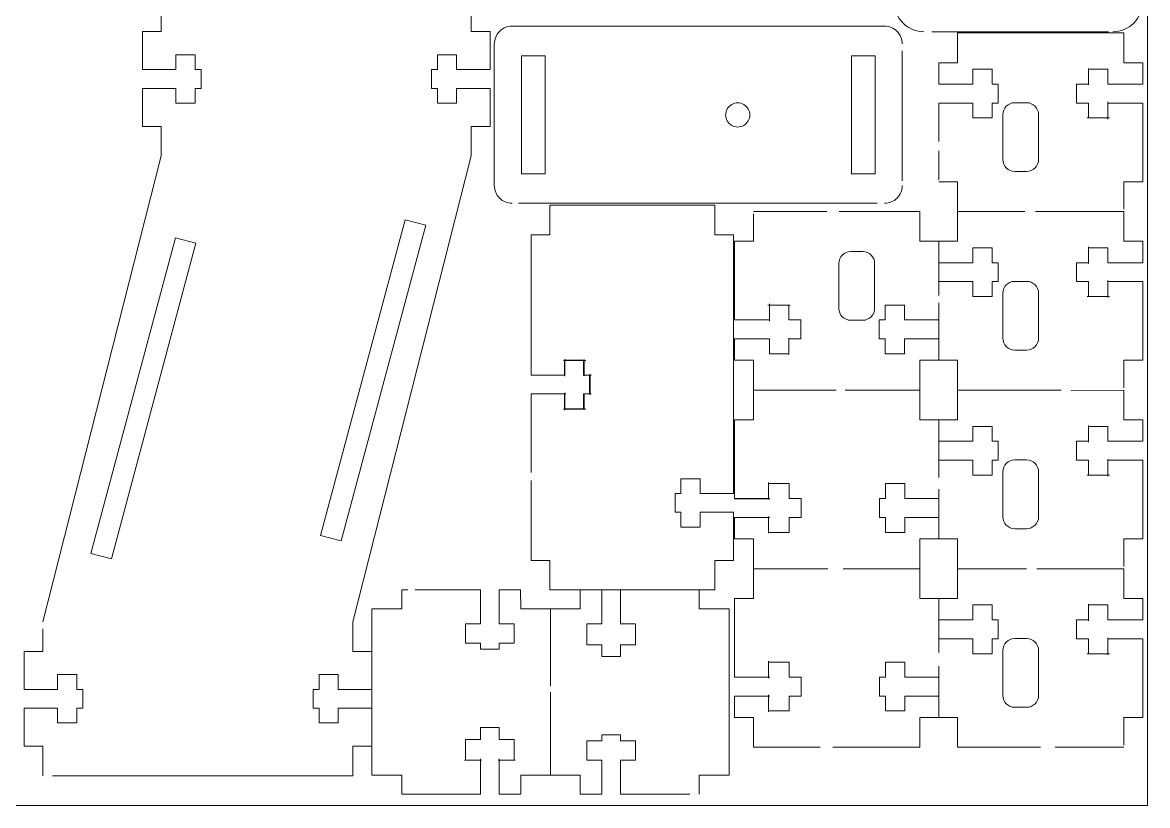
# Model space of a CAD drawing. Header units: centimetres. Extents: x -14.4 to 14.4, y -14.4 to 14.4.
# Drawn here: x -4.36 to 14.45, y -14.45 to -1.36 of the extents above; entities that cross this region are included whole.
import ezdxf

# ---------------------------------------------------------------- set-up
doc = ezdxf.new("R2010")
doc.units = ezdxf.units.CM
doc.header["$MEASUREMENT"] = 0
doc.layers.add('Ebene 1', color=7, linetype='Continuous')

msp = doc.modelspace()

# ---------------------------------------------------------------- linework, layer by layer
at = {"layer": 'Ebene 1', "lineweight": 9}
for points in [[(14.44708, -14.44997), (14.44708, -14.44997), (14.44708, 14.44997), (14.44708, 14.44997)], [(-2.04434, -1.017), (-2.04434, -1.017), (-2.04434, -1.51172), (-2.04434, -1.51172)], [(3.13884, -1.51172), (3.13884, -1.51172), (3.13884, -1.017), (3.13884, -1.017)], [(10.21413, -1.01921), (10.21413, -1.1504), (10.26626, -1.27624), (10.35896, -1.36903)], [(14.21758, -1.36903), (14.31039, -1.27624), (14.3625, -1.1504), (14.3625, -1.01921)], [(3.61194, -1.50664), (3.66763, -1.45093), (3.74312, -1.41966), (3.82174, -1.41966)], [(3.82174, -1.41966), (3.82174, -1.41966), (10.04979, -1.41966), (10.04979, -1.41966)], [(10.04979, -1.41966), (10.12855, -1.41966), (10.20403, -1.45093), (10.2597, -1.50664)], [(10.35896, -1.36903), (10.45172, -1.46184), (10.57756, -1.5139), (10.70873, -1.5139)], [(13.86782, -1.5139), (13.99907, -1.5139), (14.1248, -1.46184), (14.21758, -1.36903)], [(-2.04434, -1.51172), (-2.04434, -1.51172), (-2.3584, -1.51172), (-2.3584, -1.51172)], [(-2.3584, -1.51172), (-2.3584, -1.51172), (-2.3584, -2.14608), (-2.3584, -2.14608)], [(3.45291, -1.51172), (3.45291, -1.51172), (3.13884, -1.51172), (3.13884, -1.51172)], [(3.45291, -2.14608), (3.45291, -2.14608), (3.45291, -1.51172), (3.45291, -1.51172)], [(3.52498, -1.71648), (3.52498, -1.63772), (3.55624, -1.56224), (3.61194, -1.50664)], [(10.2597, -1.50664), (10.31531, -1.56224), (10.34655, -1.63772), (10.34655, -1.71648)], [(10.83951, -1.5139), (10.83951, -1.5139), (13.79747, -1.5139), (13.79747, -1.5139)], [(14.05407, -1.53254), (14.05407, -1.53254), (11.27229, -1.53254), (11.27229, -1.53254)], [(11.27229, -1.53254), (11.27229, -1.53254), (11.27229, -2.03119), (11.27229, -2.03119)], [(14.05407, -2.03119), (14.05407, -2.03119), (14.05407, -1.53254), (14.05407, -1.53254)], [(3.52498, -4.08519), (3.52498, -4.08519), (3.52498, -1.71648), (3.52498, -1.71648)], [(10.34655, -1.83295), (10.34655, -1.83295), (10.34655, -4.00519), (10.34655, -4.00519)], [(-1.7999, -2.14608), (-1.7999, -2.14608), (-1.7999, -1.89876), (-1.7999, -1.89876)], [(-1.7999, -1.89876), (-1.7999, -1.89876), (-1.47842, -1.89876), (-1.47842, -1.89876)], [(-1.47842, -1.89876), (-1.47842, -1.89876), (-1.47842, -2.14608), (-1.47842, -2.14608)], [(2.57293, -2.14608), (2.57293, -2.14608), (2.57293, -1.89876), (2.57293, -1.89876)], [(2.57293, -1.89876), (2.57293, -1.89876), (2.89441, -1.89876), (2.89441, -1.89876)], [(2.89441, -1.89876), (2.89441, -1.89876), (2.89441, -2.14608), (2.89441, -2.14608)], [(3.97914, -1.91436), (3.97914, -1.91436), (3.97914, -3.88729), (3.97914, -3.88729)], [(4.37432, -1.91436), (4.37432, -1.91436), (3.97914, -1.91436), (3.97914, -1.91436)], [(4.37432, -3.88729), (4.37432, -3.88729), (4.37432, -1.91436), (4.37432, -1.91436)], [(9.49735, -1.91436), (9.49735, -1.91436), (9.49735, -3.88729), (9.49735, -3.88729)], [(9.89251, -1.91436), (9.89251, -1.91436), (9.49735, -1.91436), (9.49735, -1.91436)], [(9.89251, -3.88729), (9.89251, -3.88729), (9.89251, -1.91436), (9.89251, -1.91436)], [(11.27229, -2.03119), (11.27229, -2.03119), (10.9557, -2.03119), (10.9557, -2.03119)], [(10.9557, -2.03119), (10.9557, -2.03119), (10.9557, -2.38854), (10.9557, -2.38854)], [(14.37064, -2.03119), (14.37064, -2.03119), (14.05407, -2.03119), (14.05407, -2.03119)], [(14.37064, -2.03119), (14.37064, -2.03119), (14.37064, -2.38854), (14.37064, -2.38854)], [(14.37064, -2.38854), (14.37064, -2.38854), (14.37064, -2.03119), (14.37064, -2.03119)], [(-2.3584, -2.14608), (-2.3584, -2.14608), (-1.7999, -2.14608), (-1.7999, -2.14608)], [(-1.47842, -2.14608), (-1.47842, -2.14608), (-1.37948, -2.14608), (-1.37948, -2.14608)], [(-1.37948, -2.14608), (-1.37948, -2.14608), (-1.37948, -2.46023), (-1.37948, -2.46023)], [(2.474, -2.46023), (2.474, -2.46023), (2.474, -2.14608), (2.474, -2.14608)], [(2.474, -2.14608), (2.474, -2.14608), (2.57293, -2.14608), (2.57293, -2.14608)], [(2.89441, -2.14608), (2.89441, -2.14608), (3.45291, -2.14608), (3.45291, -2.14608)], [(11.52803, -2.38854), (11.52803, -2.38854), (11.52803, -2.1392), (11.52803, -2.1392)], [(11.52803, -2.1392), (11.52803, -2.1392), (11.85208, -2.1392), (11.85208, -2.1392)], [(11.85208, -2.1392), (11.85208, -2.1392), (11.85208, -2.38854), (11.85208, -2.38854)], [(13.46087, -2.38854), (13.46087, -2.38854), (13.46087, -2.1392), (13.46087, -2.1392)], [(13.46087, -2.1392), (13.46087, -2.1392), (13.78492, -2.1392), (13.78492, -2.1392)], [(13.46289, -2.12503), (13.46289, -2.12503), (13.46187, -2.40311), (13.46187, -2.40311)], [(13.78492, -2.1392), (13.78492, -2.1392), (13.78492, -2.38854), (13.78492, -2.38854)], [(10.9557, -2.38854), (10.9557, -2.38854), (11.52803, -2.38854), (11.52803, -2.38854)], [(11.85208, -2.38854), (11.85208, -2.38854), (11.9518, -2.38854), (11.9518, -2.38854)], [(11.9518, -2.38854), (11.9518, -2.38854), (11.9518, -2.70517), (11.9518, -2.70517)], [(13.26144, -2.7052), (13.26144, -2.7052), (13.26144, -2.38854), (13.26144, -2.38854)], [(13.26144, -2.38854), (13.26144, -2.38854), (13.46087, -2.38854), (13.46087, -2.38854)], [(13.78492, -2.38854), (13.78492, -2.38854), (14.37064, -2.38854), (14.37064, -2.38854)], [(-1.7999, -2.46023), (-1.7999, -2.46023), (-2.3584, -2.46023), (-2.3584, -2.46023)], [(-2.3584, -2.46023), (-2.3584, -2.46023), (-2.3584, -3.09461), (-2.3584, -3.09461)], [(-1.7999, -2.70757), (-1.7999, -2.70757), (-1.7999, -2.46023), (-1.7999, -2.46023)], [(-1.37948, -2.46023), (-1.37948, -2.46023), (-1.47842, -2.46023), (-1.47842, -2.46023)], [(-1.47842, -2.46023), (-1.47842, -2.46023), (-1.47842, -2.70757), (-1.47842, -2.70757)], [(2.57293, -2.46023), (2.57293, -2.46023), (2.474, -2.46023), (2.474, -2.46023)], [(2.57293, -2.70757), (2.57293, -2.70757), (2.57293, -2.46023), (2.57293, -2.46023)], [(3.45291, -2.46023), (3.45291, -2.46023), (2.89441, -2.46023), (2.89441, -2.46023)], [(2.89441, -2.46023), (2.89441, -2.46023), (2.89441, -2.70757), (2.89441, -2.70757)], [(3.45291, -3.09461), (3.45291, -3.09461), (3.45291, -2.46023), (3.45291, -2.46023)], [(7.59462, -2.51313), (7.59462, -2.51313), (7.59462, -2.51313), (7.59462, -2.51313)], [(7.59462, -2.51313), (7.59462, -2.51313), (7.59462, -2.51313), (7.59462, -2.51313)], [(-1.47842, -2.70757), (-1.47842, -2.70757), (-1.7999, -2.70757), (-1.7999, -2.70757)], [(2.89441, -2.70757), (2.89441, -2.70757), (2.57293, -2.70757), (2.57293, -2.70757)], [(7.41993, -3.00516), (7.38382, -2.94273), (7.38382, -2.86586), (7.41993, -2.80332)], [(7.41993, -2.80332), (7.45595, -2.7409), (7.52261, -2.70241), (7.59462, -2.70241)], [(7.59462, -2.70241), (7.66675, -2.70241), (7.73341, -2.7409), (7.76941, -2.80332)], [(7.59462, -2.70241), (7.59462, -2.70241), (7.59462, -2.70241), (7.59462, -2.70241)], [(7.59462, -2.70241), (7.59462, -2.70241), (7.59462, -2.70241), (7.59462, -2.70241)], [(7.76941, -2.80332), (7.80543, -2.86586), (7.80543, -2.94273), (7.76941, -3.00516)], [(11.52803, -2.70517), (11.52803, -2.70517), (10.9557, -2.70517), (10.9557, -2.70517)], [(10.9557, -2.70517), (10.9557, -2.70517), (10.9557, -3.34586), (10.9557, -3.34586)], [(11.52803, -2.95451), (11.52803, -2.95451), (11.52803, -2.70517), (11.52803, -2.70517)], [(11.9518, -2.70517), (11.9518, -2.70517), (11.85208, -2.70517), (11.85208, -2.70517)], [(11.85208, -2.70517), (11.85208, -2.70517), (11.85208, -2.95451), (11.85208, -2.95451)], [(12.02747, -2.89967), (12.02747, -2.78951), (12.11674, -2.70021), (12.22688, -2.70021)], [(12.22688, -2.70021), (12.22688, -2.70021), (12.42631, -2.70021), (12.42631, -2.70021)], [(12.42631, -2.70021), (12.53644, -2.70021), (12.62572, -2.78951), (12.62572, -2.89967)], [(13.46087, -2.7052), (13.46087, -2.7052), (13.26144, -2.7052), (13.26144, -2.7052)], [(13.46087, -2.95453), (13.46087, -2.95453), (13.46087, -2.7052), (13.46087, -2.7052)], [(13.78442, -2.97246), (13.78442, -2.97246), (13.78491, -2.68759), (13.78491, -2.68759)], [(14.37064, -2.7052), (14.37064, -2.7052), (13.78492, -2.7052), (13.78492, -2.7052)], [(13.78492, -2.7052), (13.78492, -2.7052), (13.78492, -2.95453), (13.78492, -2.95453)], [(14.37064, -2.70517), (14.37064, -2.70517), (14.37064, -4.01997), (14.37064, -4.01997)], [(14.37064, -4.01997), (14.37064, -4.01997), (14.37064, -2.7052), (14.37064, -2.7052)], [(7.59462, -3.10607), (7.52261, -3.10607), (7.45595, -3.06769), (7.41993, -3.00516)], [(7.76941, -3.00516), (7.73341, -3.06769), (7.66675, -3.10607), (7.59462, -3.10607)], [(11.85208, -2.95451), (11.85208, -2.95451), (11.52803, -2.95451), (11.52803, -2.95451)], [(12.02747, -3.65018), (12.02747, -3.65018), (12.02747, -2.89967), (12.02747, -2.89967)], [(12.62572, -2.89967), (12.62572, -2.89967), (12.62572, -3.65018), (12.62572, -3.65018)], [(13.43774, -2.95527), (13.43774, -2.95527), (13.812, -2.95527), (13.812, -2.95527)], [(13.78492, -2.95453), (13.78492, -2.95453), (13.46087, -2.95453), (13.46087, -2.95453)], [(-2.3584, -3.09461), (-2.3584, -3.09461), (-2.04434, -3.09461), (-2.04434, -3.09461)], [(-2.04434, -3.09461), (-2.04434, -3.09461), (-2.04434, -3.58932), (-2.04434, -3.58932)], [(3.13884, -3.58932), (3.13884, -3.58932), (3.13884, -3.09461), (3.13884, -3.09461)], [(3.13884, -3.09461), (3.13884, -3.09461), (3.45291, -3.09461), (3.45291, -3.09461)], [(10.9557, -3.50419), (10.9557, -3.50419), (10.9557, -3.98654), (10.9557, -3.98654)], [(-2.04434, -3.58932), (-2.04434, -3.58932), (-4.0227, -11.37968), (-4.0227, -11.37968)], [(1.16044, -11.37968), (1.16044, -11.37968), (3.13727, -3.58976), (3.13727, -3.58976)], [(12.22688, -3.84961), (12.11674, -3.84961), (12.02747, -3.7603), (12.02747, -3.65018)], [(12.02747, -3.65018), (12.02747, -3.65018), (12.02747, -3.65018), (12.02747, -3.65018)], [(12.02747, -3.65018), (12.02747, -3.65018), (12.02747, -3.65018), (12.02747, -3.65018)], [(12.62572, -3.65018), (12.62572, -3.7603), (12.53644, -3.84961), (12.42631, -3.84961)], [(3.97914, -3.88729), (3.97914, -3.88729), (4.37432, -3.88729), (4.37432, -3.88729)], [(9.49735, -3.88729), (9.49735, -3.88729), (9.89251, -3.88729), (9.89251, -3.88729)], [(12.42631, -3.84961), (12.42631, -3.84961), (12.22688, -3.84961), (12.22688, -3.84961)], [(3.61194, -4.29503), (3.55624, -4.23942), (3.52498, -4.16394), (3.52498, -4.08519)], [(3.52498, -4.08519), (3.52498, -4.08519), (3.52498, -4.08519), (3.52498, -4.08519)], [(3.52498, -4.08519), (3.52498, -4.08519), (3.52498, -4.08519), (3.52498, -4.08519)], [(10.34655, -4.08519), (10.34655, -4.16394), (10.31531, -4.23942), (10.2597, -4.29503)], [(10.9557, -4.01997), (10.9557, -4.01997), (11.27229, -4.01997), (11.27229, -4.01997)], [(11.27229, -4.01997), (11.27229, -4.01997), (11.27229, -4.51863), (11.27229, -4.51863)], [(14.05407, -4.48058), (14.05407, -4.48058), (14.05407, -4.01997), (14.05407, -4.01997)], [(14.05407, -4.01997), (14.05407, -4.01997), (14.37064, -4.01997), (14.37064, -4.01997)], [(3.82174, -4.38201), (3.74312, -4.38201), (3.66763, -4.35074), (3.61194, -4.29503)], [(10.2597, -4.29503), (10.20403, -4.35074), (10.12855, -4.38201), (10.04979, -4.38201)], [(9.9244, -4.38201), (9.9244, -4.38201), (3.9317, -4.38201), (3.9317, -4.38201)], [(4.45238, -4.90972), (4.45238, -4.90972), (4.45238, -4.41501), (4.45238, -4.41501)], [(4.45238, -4.41501), (4.45238, -4.41501), (7.21202, -4.41501), (7.21202, -4.41501)], [(7.21202, -4.41501), (7.21202, -4.41501), (7.21202, -4.90972), (7.21202, -4.90972)], [(2.03342, -4.65715), (2.03342, -4.65715), (0.61988, -9.93366), (0.61988, -9.93366)], [(2.37789, -4.74948), (2.37789, -4.74948), (2.03342, -4.65715), (2.03342, -4.65715)], [(9.08393, -4.51863), (9.08393, -4.51863), (7.85733, -4.51863), (7.85733, -4.51863)], [(7.85733, -4.5567), (7.85733, -4.5567), (7.85733, -5.0173), (7.85733, -5.0173)], [(10.63911, -4.51863), (10.63911, -4.51863), (9.2888, -4.51863), (9.2888, -4.51863)], [(10.63911, -5.0173), (10.63911, -5.0173), (10.63911, -4.51863), (10.63911, -4.51863)], [(11.27229, -4.51863), (11.27229, -4.51863), (12.39655, -4.51863), (12.39655, -4.51863)], [(11.27229, -4.51863), (11.27229, -4.51863), (11.27229, -5.0173), (11.27229, -5.0173)], [(14.05407, -4.51863), (14.05407, -4.51863), (12.57595, -4.51863), (12.57595, -4.51863)], [(14.05407, -5.0173), (14.05407, -5.0173), (14.05407, -4.51863), (14.05407, -4.51863)], [(0.96435, -10.02598), (0.96435, -10.02598), (2.37789, -4.74948), (2.37789, -4.74948)], [(-1.8081, -4.95806), (-1.8081, -4.95806), (-3.22166, -10.23455), (-3.22166, -10.23455)], [(-2.8772, -10.3269), (-2.8772, -10.3269), (-1.46363, -5.05038), (-1.46363, -5.05038)], [(-1.46363, -5.05038), (-1.46363, -5.05038), (-1.8081, -4.95806), (-1.8081, -4.95806)], [(4.13833, -4.90972), (4.13833, -4.90972), (4.45238, -4.90972), (4.45238, -4.90972)], [(4.13833, -7.25406), (4.13833, -7.25406), (4.13833, -4.90972), (4.13833, -4.90972)], [(7.21202, -4.90972), (7.21202, -4.90972), (7.5261, -4.90972), (7.5261, -4.90972)], [(7.5261, -4.90972), (7.5261, -4.90972), (7.5261, -7.56761), (7.5261, -7.56761)], [(7.54076, -6.33209), (7.54076, -6.33209), (7.54076, -5.0173), (7.54076, -5.0173)], [(7.85733, -5.0173), (7.85733, -5.0173), (7.54076, -5.0173), (7.54076, -5.0173)], [(7.54076, -5.0173), (7.54076, -5.0173), (7.54076, -6.33208), (7.54076, -6.33208)], [(10.95569, -5.0173), (10.95569, -5.0173), (10.63911, -5.0173), (10.63911, -5.0173)], [(10.95569, -5.92229), (10.95569, -5.92229), (10.95569, -5.05072), (10.95569, -5.05072)], [(11.27229, -5.0173), (11.27229, -5.0173), (10.9557, -5.0173), (10.9557, -5.0173)], [(10.9557, -5.0173), (10.9557, -5.0173), (10.9557, -5.37464), (10.9557, -5.37464)], [(14.37064, -5.0173), (14.37064, -5.0173), (14.05407, -5.0173), (14.05407, -5.0173)], [(14.37064, -5.0173), (14.37064, -5.0173), (14.37064, -5.37464), (14.37064, -5.37464)], [(14.37064, -5.37465), (14.37064, -5.37465), (14.37064, -5.0173), (14.37064, -5.0173)], [(9.28568, -5.38711), (9.28568, -5.27697), (9.37496, -5.18765), (9.48509, -5.18765)], [(9.48509, -5.18765), (9.48509, -5.18765), (9.68451, -5.18765), (9.68451, -5.18765)], [(9.68451, -5.18765), (9.79465, -5.18765), (9.88392, -5.27697), (9.88392, -5.38711)], [(11.52803, -5.37464), (11.52803, -5.37464), (11.52803, -5.1253), (11.52803, -5.1253)], [(11.52803, -5.1253), (11.52803, -5.1253), (11.85208, -5.1253), (11.85208, -5.1253)], [(11.85208, -5.1253), (11.85208, -5.1253), (11.85208, -5.37464), (11.85208, -5.37464)], [(13.46087, -5.37465), (13.46087, -5.37465), (13.46087, -5.1253), (13.46087, -5.1253)], [(13.46087, -5.1253), (13.46087, -5.1253), (13.78492, -5.1253), (13.78492, -5.1253)], [(13.46289, -5.11114), (13.46289, -5.11114), (13.46187, -5.38922), (13.46187, -5.38922)], [(13.78492, -5.1253), (13.78492, -5.1253), (13.78492, -5.37465), (13.78492, -5.37465)], [(9.28568, -6.13761), (9.28568, -6.13761), (9.28568, -5.38711), (9.28568, -5.38711)], [(9.88392, -5.38711), (9.88392, -5.38711), (9.88392, -6.13761), (9.88392, -6.13761)], [(9.88392, -5.38711), (9.88392, -5.38711), (9.88392, -5.38711), (9.88392, -5.38711)], [(9.88392, -5.38711), (9.88392, -5.38711), (9.88392, -5.38711), (9.88392, -5.38711)], [(10.9557, -5.37464), (10.9557, -5.37464), (11.52803, -5.37464), (11.52803, -5.37464)], [(11.85208, -5.37464), (11.85208, -5.37464), (11.9518, -5.37464), (11.9518, -5.37464)], [(11.9518, -5.37464), (11.9518, -5.37464), (11.9518, -5.69128), (11.9518, -5.69128)], [(13.26144, -5.6913), (13.26144, -5.6913), (13.26144, -5.37465), (13.26144, -5.37465)], [(13.26144, -5.37465), (13.26144, -5.37465), (13.46087, -5.37465), (13.46087, -5.37465)], [(13.78492, -5.37465), (13.78492, -5.37465), (14.37064, -5.37465), (14.37064, -5.37465)], [(11.52803, -5.69128), (11.52803, -5.69128), (10.9557, -5.69128), (10.9557, -5.69128)], [(11.52803, -5.94061), (11.52803, -5.94061), (11.52803, -5.69128), (11.52803, -5.69128)], [(11.9518, -5.69128), (11.9518, -5.69128), (11.85208, -5.69128), (11.85208, -5.69128)], [(11.85208, -5.69128), (11.85208, -5.69128), (11.85208, -5.94061), (11.85208, -5.94061)], [(12.02747, -5.88577), (12.02747, -5.77562), (12.11674, -5.68632), (12.22688, -5.68632)], [(12.22688, -5.68632), (12.22688, -5.68632), (12.42631, -5.68632), (12.42631, -5.68632)], [(12.42631, -5.68632), (12.53644, -5.68632), (12.62572, -5.77562), (12.62572, -5.88577)], [(13.46087, -5.6913), (13.46087, -5.6913), (13.26144, -5.6913), (13.26144, -5.6913)], [(13.46087, -5.94064), (13.46087, -5.94064), (13.46087, -5.6913), (13.46087, -5.6913)], [(13.78442, -5.95855), (13.78442, -5.95855), (13.78491, -5.67368), (13.78491, -5.67368)], [(14.37064, -5.6913), (14.37064, -5.6913), (13.78492, -5.6913), (13.78492, -5.6913)], [(13.78492, -5.6913), (13.78492, -5.6913), (13.78492, -5.94064), (13.78492, -5.94064)], [(14.37064, -5.69128), (14.37064, -5.69128), (14.37064, -7.00608), (14.37064, -7.00608)], [(14.37064, -7.00608), (14.37064, -7.00608), (14.37064, -5.6913), (14.37064, -5.6913)], [(11.85208, -5.94061), (11.85208, -5.94061), (11.52803, -5.94061), (11.52803, -5.94061)], [(12.02747, -6.63627), (12.02747, -6.63627), (12.02747, -5.88577), (12.02747, -5.88577)], [(12.62572, -5.88577), (12.62572, -5.88577), (12.62572, -6.63627), (12.62572, -6.63627)], [(13.43774, -5.94137), (13.43774, -5.94137), (13.812, -5.94137), (13.812, -5.94137)], [(13.78492, -5.94064), (13.78492, -5.94064), (13.46087, -5.94064), (13.46087, -5.94064)], [(8.47365, -6.082), (8.47365, -6.082), (8.09941, -6.082), (8.09941, -6.082)], [(8.12647, -6.33208), (8.12647, -6.33208), (8.12647, -6.08274), (8.12647, -6.08274)], [(8.12647, -6.08274), (8.12647, -6.08274), (8.45053, -6.08274), (8.45053, -6.08274)], [(8.12698, -6.06482), (8.12698, -6.06482), (8.12648, -6.34969), (8.12648, -6.34969)], [(8.45053, -6.08274), (8.45053, -6.08274), (8.45053, -6.33208), (8.45053, -6.33208)], [(9.48509, -6.33706), (9.37496, -6.33706), (9.28568, -6.24776), (9.28568, -6.13761)], [(9.88392, -6.13761), (9.88392, -6.24776), (9.79465, -6.33706), (9.68451, -6.33706)], [(10.05931, -6.33209), (10.05931, -6.33209), (10.05931, -6.08277), (10.05931, -6.08277)], [(10.05931, -6.08277), (10.05931, -6.08277), (10.38337, -6.08277), (10.38337, -6.08277)], [(10.38337, -6.08277), (10.38337, -6.08277), (10.38337, -6.33209), (10.38337, -6.33209)], [(10.95569, -6.0452), (10.95569, -6.0452), (10.9557, -6.97265), (10.9557, -6.97265)], [(7.54076, -6.33208), (7.54076, -6.33208), (8.12647, -6.33208), (8.12647, -6.33208)], [(8.45053, -6.33208), (8.45053, -6.33208), (8.64995, -6.33208), (8.64995, -6.33208)], [(8.64995, -6.33208), (8.64995, -6.33208), (8.64995, -6.64873), (8.64995, -6.64873)], [(9.68451, -6.33706), (9.68451, -6.33706), (9.48509, -6.33706), (9.48509, -6.33706)], [(9.9596, -6.64874), (9.9596, -6.64874), (9.9596, -6.33209), (9.9596, -6.33209)], [(9.9596, -6.33209), (9.9596, -6.33209), (10.05931, -6.33209), (10.05931, -6.33209)], [(10.38337, -6.33209), (10.38337, -6.33209), (10.95569, -6.33209), (10.95569, -6.33209)], [(8.12647, -6.64873), (8.12647, -6.64873), (7.54076, -6.64873), (7.54076, -6.64873)], [(7.54076, -6.64873), (7.54076, -6.64873), (7.54076, -7.00608), (7.54076, -7.00608)], [(7.54076, -7.00608), (7.54076, -7.00608), (7.54076, -6.64874), (7.54076, -6.64874)], [(8.12647, -6.89806), (8.12647, -6.89806), (8.12647, -6.64873), (8.12647, -6.64873)], [(8.4485, -6.91224), (8.4485, -6.91224), (8.44953, -6.63415), (8.44953, -6.63415)], [(8.64995, -6.64873), (8.64995, -6.64873), (8.45053, -6.64873), (8.45053, -6.64873)], [(8.45053, -6.64873), (8.45053, -6.64873), (8.45053, -6.89806), (8.45053, -6.89806)], [(10.05931, -6.64874), (10.05931, -6.64874), (9.9596, -6.64874), (9.9596, -6.64874)], [(10.05931, -6.89806), (10.05931, -6.89806), (10.05931, -6.64874), (10.05931, -6.64874)], [(10.95569, -6.64874), (10.95569, -6.64874), (10.38337, -6.64874), (10.38337, -6.64874)], [(10.38337, -6.64874), (10.38337, -6.64874), (10.38337, -6.89806), (10.38337, -6.89806)], [(10.95569, -7.00608), (10.95569, -7.00608), (10.95569, -6.64874), (10.95569, -6.64874)], [(12.22688, -6.83572), (12.11674, -6.83572), (12.02747, -6.74641), (12.02747, -6.63627)], [(12.02747, -6.63627), (12.02747, -6.63627), (12.02747, -6.63627), (12.02747, -6.63627)], [(12.02747, -6.63627), (12.02747, -6.63627), (12.02747, -6.63627), (12.02747, -6.63627)], [(12.62572, -6.63627), (12.62572, -6.74641), (12.53644, -6.83572), (12.42631, -6.83572)], [(8.45053, -6.89806), (8.45053, -6.89806), (8.12647, -6.89806), (8.12647, -6.89806)], [(10.38337, -6.89806), (10.38337, -6.89806), (10.05931, -6.89806), (10.05931, -6.89806)], [(12.42631, -6.83572), (12.42631, -6.83572), (12.22688, -6.83572), (12.22688, -6.83572)], [(4.67887, -7.00724), (4.67887, -7.00724), (5.05311, -7.00724), (5.05311, -7.00724)], [(5.01831, -7.00674), (5.01831, -7.00674), (4.6968, -7.00674), (4.6968, -7.00674)], [(4.6968, -7.00674), (4.6968, -7.00674), (4.6968, -7.25406), (4.6968, -7.25406)], [(4.70612, -7.27281), (4.70612, -7.27281), (4.70612, -6.99005), (4.70612, -6.99005)], [(5.01831, -7.25406), (5.01831, -7.25406), (5.01831, -7.00674), (5.01831, -7.00674)], [(5.02812, -6.99057), (5.02812, -6.99057), (5.02812, -7.26866), (5.02812, -7.26866)], [(7.54076, -7.00608), (7.54076, -7.00608), (7.85733, -7.00608), (7.85733, -7.00608)], [(7.85733, -7.00608), (7.85733, -7.00608), (7.85733, -7.50474), (7.85733, -7.50474)], [(10.63911, -7.50474), (10.63911, -7.50474), (10.63911, -7.00608), (10.63911, -7.00608)], [(10.63911, -7.00608), (10.63911, -7.00608), (10.95569, -7.00608), (10.95569, -7.00608)], [(10.9557, -7.00608), (10.9557, -7.00608), (11.27229, -7.00608), (11.27229, -7.00608)], [(11.27229, -7.00608), (11.27229, -7.00608), (11.27229, -7.50474), (11.27229, -7.50474)], [(14.05407, -7.46668), (14.05407, -7.46668), (14.05407, -7.00608), (14.05407, -7.00608)], [(14.05407, -7.00608), (14.05407, -7.00608), (14.37064, -7.00608), (14.37064, -7.00608)], [(4.6968, -7.25406), (4.6968, -7.25406), (4.13833, -7.25406), (4.13833, -7.25406)], [(4.13833, -7.25406), (4.13833, -7.25406), (4.70612, -7.25406), (4.70612, -7.25406)], [(5.01249, -7.25509), (5.01249, -7.25509), (5.14319, -7.25509), (5.14319, -7.25509)], [(5.11723, -7.25406), (5.11723, -7.25406), (5.01831, -7.25406), (5.01831, -7.25406)], [(5.11723, -7.5682), (5.11723, -7.5682), (5.11723, -7.25406), (5.11723, -7.25406)], [(5.12756, -7.23741), (5.12756, -7.23741), (5.12756, -7.58538), (5.12756, -7.58538)], [(7.85733, -7.50474), (7.85733, -7.50474), (9.24232, -7.50474), (9.24232, -7.50474)], [(7.85744, -8.00338), (7.85744, -8.00338), (7.85744, -7.50474), (7.85744, -7.50474)], [(9.39391, -7.50474), (9.39391, -7.50474), (10.63911, -7.50474), (10.63911, -7.50474)], [(10.63911, -7.50474), (10.63911, -7.50474), (10.63911, -8.00338), (10.63911, -8.00338)], [(13.00182, -7.50474), (13.00182, -7.50474), (11.27229, -7.50474), (11.27229, -7.50474)], [(11.27229, -7.50474), (11.27229, -7.50474), (11.27229, -8.00339), (11.27229, -8.00339)], [(13.17191, -7.51405), (13.17191, -7.51405), (14.05407, -7.50474), (14.05407, -7.50474)], [(14.05407, -8.00339), (14.05407, -8.00339), (14.05407, -7.50474), (14.05407, -7.50474)], [(4.13833, -8.88477), (4.13833, -8.88477), (4.13833, -7.5682), (4.13833, -7.5682)], [(4.13833, -7.5682), (4.13833, -7.5682), (4.6968, -7.5682), (4.6968, -7.5682)], [(4.7233, -7.5682), (4.7233, -7.5682), (4.13833, -7.5682), (4.13833, -7.5682)], [(4.6968, -7.5682), (4.6968, -7.5682), (4.6968, -7.81556), (4.6968, -7.81556)], [(4.70664, -7.83793), (4.70664, -7.83793), (4.70664, -7.5531), (4.70664, -7.5531)], [(5.14631, -7.5682), (5.14631, -7.5682), (5.012, -7.57086), (5.012, -7.57086)], [(5.01831, -7.81556), (5.01831, -7.81556), (5.01831, -7.5682), (5.01831, -7.5682)], [(5.01831, -7.5682), (5.01831, -7.5682), (5.11723, -7.5682), (5.11723, -7.5682)], [(5.02761, -7.5682), (5.02761, -7.5682), (5.02761, -7.81556), (5.02761, -7.81556)], [(7.5261, -7.56761), (7.5261, -7.56761), (7.5261, -9.23285), (7.5261, -9.23285)], [(5.0533, -7.82077), (5.0533, -7.82077), (4.67902, -7.82077), (4.67902, -7.82077)], [(4.6968, -7.81556), (4.6968, -7.81556), (5.01831, -7.81556), (5.01831, -7.81556)], [(7.54087, -9.31807), (7.54087, -9.31807), (7.54087, -8.00338), (7.54087, -8.00338)], [(7.54087, -8.00338), (7.54087, -8.00338), (7.85744, -8.00338), (7.85744, -8.00338)], [(10.63911, -8.00338), (10.63911, -8.00338), (10.95568, -8.00338), (10.95568, -8.00338)], [(11.27229, -8.00339), (11.27229, -8.00339), (10.9557, -8.00339), (10.9557, -8.00339)], [(10.9557, -8.00339), (10.9557, -8.00339), (10.9557, -8.36075), (10.9557, -8.36075)], [(14.37064, -8.00339), (14.37064, -8.00339), (14.05407, -8.00339), (14.05407, -8.00339)], [(14.37064, -8.00339), (14.37064, -8.00339), (14.37064, -8.36075), (14.37064, -8.36075)], [(14.37064, -8.36075), (14.37064, -8.36075), (14.37064, -8.00339), (14.37064, -8.00339)], [(10.9557, -8.22687), (10.9557, -8.22687), (10.9557, -8.96414), (10.9557, -8.96414)], [(11.52803, -8.36075), (11.52803, -8.36075), (11.52803, -8.11141), (11.52803, -8.11141)], [(11.52803, -8.11141), (11.52803, -8.11141), (11.85208, -8.11141), (11.85208, -8.11141)], [(11.85208, -8.11141), (11.85208, -8.11141), (11.85208, -8.36075), (11.85208, -8.36075)], [(13.46087, -8.36075), (13.46087, -8.36075), (13.46087, -8.11141), (13.46087, -8.11141)], [(13.46087, -8.11141), (13.46087, -8.11141), (13.78492, -8.11141), (13.78492, -8.11141)], [(13.46289, -8.09723), (13.46289, -8.09723), (13.46187, -8.37532), (13.46187, -8.37532)], [(13.78492, -8.11141), (13.78492, -8.11141), (13.78492, -8.36075), (13.78492, -8.36075)], [(10.9557, -8.36075), (10.9557, -8.36075), (11.52803, -8.36075), (11.52803, -8.36075)], [(11.85208, -8.36075), (11.85208, -8.36075), (11.9518, -8.36075), (11.9518, -8.36075)], [(11.9518, -8.36075), (11.9518, -8.36075), (11.9518, -8.67738), (11.9518, -8.67738)], [(13.26144, -8.67741), (13.26144, -8.67741), (13.26144, -8.36075), (13.26144, -8.36075)], [(13.26144, -8.36075), (13.26144, -8.36075), (13.46087, -8.36075), (13.46087, -8.36075)], [(13.78492, -8.36075), (13.78492, -8.36075), (14.37064, -8.36075), (14.37064, -8.36075)], [(11.52803, -8.67738), (11.52803, -8.67738), (10.9557, -8.67738), (10.9557, -8.67738)], [(11.52803, -8.92672), (11.52803, -8.92672), (11.52803, -8.67738), (11.52803, -8.67738)], [(11.9518, -8.67738), (11.9518, -8.67738), (11.85208, -8.67738), (11.85208, -8.67738)], [(11.85208, -8.67738), (11.85208, -8.67738), (11.85208, -8.92672), (11.85208, -8.92672)], [(12.02747, -8.87188), (12.02747, -8.76171), (12.11674, -8.67241), (12.22688, -8.67241)], [(12.22688, -8.67241), (12.22688, -8.67241), (12.42631, -8.67241), (12.42631, -8.67241)], [(12.42631, -8.67241), (12.53644, -8.67241), (12.62572, -8.76171), (12.62572, -8.87188)], [(13.46087, -8.67741), (13.46087, -8.67741), (13.26144, -8.67741), (13.26144, -8.67741)], [(13.46087, -8.92673), (13.46087, -8.92673), (13.46087, -8.67741), (13.46087, -8.67741)], [(13.78442, -8.94466), (13.78442, -8.94466), (13.78491, -8.65979), (13.78491, -8.65979)], [(14.37064, -8.67741), (14.37064, -8.67741), (13.78492, -8.67741), (13.78492, -8.67741)], [(13.78492, -8.67741), (13.78492, -8.67741), (13.78492, -8.92673), (13.78492, -8.92673)], [(14.37064, -8.67738), (14.37064, -8.67738), (14.37064, -9.99218), (14.37064, -9.99218)], [(14.37064, -9.99218), (14.37064, -9.99218), (14.37064, -8.67741), (14.37064, -8.67741)], [(4.13833, -10.35134), (4.13833, -10.35134), (4.13833, -9.01702), (4.13833, -9.01702)], [(6.96761, -8.9855), (6.96761, -8.9855), (6.64613, -8.9855), (6.64613, -8.9855)], [(6.64613, -8.9855), (6.64613, -8.9855), (6.64613, -9.23285), (6.64613, -9.23285)], [(6.96761, -9.23285), (6.96761, -9.23285), (6.96761, -8.9855), (6.96761, -8.9855)], [(11.85208, -8.92672), (11.85208, -8.92672), (11.52803, -8.92672), (11.52803, -8.92672)], [(12.02747, -9.62238), (12.02747, -9.62238), (12.02747, -8.87188), (12.02747, -8.87188)], [(12.62572, -8.87188), (12.62572, -8.87188), (12.62572, -9.62238), (12.62572, -9.62238)], [(13.43774, -8.92748), (13.43774, -8.92748), (13.812, -8.92748), (13.812, -8.92748)], [(13.78492, -8.92673), (13.78492, -8.92673), (13.46087, -8.92673), (13.46087, -8.92673)], [(8.45611, -9.06876), (8.45611, -9.06876), (8.10755, -9.06876), (8.10755, -9.06876)], [(8.10919, -9.05082), (8.10919, -9.05082), (8.10919, -9.33568), (8.10919, -9.33568)], [(8.45611, -9.31807), (8.45611, -9.31807), (8.45611, -9.06876), (8.45611, -9.06876)], [(10.38887, -9.06876), (10.38887, -9.06876), (10.06483, -9.06876), (10.06483, -9.06876)], [(10.06483, -9.06876), (10.06483, -9.06876), (10.06483, -9.31807), (10.06483, -9.31807)], [(10.38887, -9.31807), (10.38887, -9.31807), (10.38887, -9.06876), (10.38887, -9.06876)], [(10.9557, -9.1617), (10.9557, -9.1617), (10.9557, -9.95875), (10.9557, -9.95875)], [(6.64613, -9.23285), (6.64613, -9.23285), (6.54721, -9.23285), (6.54721, -9.23285)], [(6.54721, -9.23285), (6.54721, -9.23285), (6.54721, -9.54699), (6.54721, -9.54699)], [(7.5261, -9.23285), (7.5261, -9.23285), (6.96761, -9.23285), (6.96761, -9.23285)], [(8.13206, -9.31807), (8.13206, -9.31807), (7.54087, -9.31807), (7.54087, -9.31807)], [(8.12585, -9.32058), (8.12585, -9.32058), (7.54087, -9.32058), (7.54087, -9.32058)], [(8.65552, -9.31807), (8.65552, -9.31807), (8.45611, -9.31807), (8.45611, -9.31807)], [(8.65552, -9.6347), (8.65552, -9.6347), (8.65552, -9.31807), (8.65552, -9.31807)], [(10.06483, -9.31807), (10.06483, -9.31807), (9.96512, -9.31807), (9.96512, -9.31807)], [(9.96512, -9.31807), (9.96512, -9.31807), (9.96512, -9.6347), (9.96512, -9.6347)], [(10.95568, -9.31807), (10.95568, -9.31807), (10.38887, -9.31807), (10.38887, -9.31807)], [(6.54721, -9.54699), (6.54721, -9.54699), (6.64613, -9.54699), (6.64613, -9.54699)], [(6.64613, -9.54699), (6.64613, -9.54699), (6.64613, -9.79434), (6.64613, -9.79434)], [(6.96761, -9.79434), (6.96761, -9.79434), (6.96761, -9.54699), (6.96761, -9.54699)], [(6.96761, -9.54699), (6.96761, -9.54699), (7.5261, -9.54699), (7.5261, -9.54699)], [(7.5261, -9.54699), (7.5261, -9.54699), (7.5261, -10.35136), (7.5261, -10.35136)], [(7.54087, -9.99201), (7.54087, -9.99201), (7.54087, -9.6347), (7.54087, -9.6347)], [(7.54087, -9.6347), (7.54087, -9.6347), (8.13206, -9.6347), (8.13206, -9.6347)], [(7.54087, -9.6347), (7.54087, -9.6347), (8.10865, -9.6347), (8.10865, -9.6347)], [(8.10865, -9.61594), (8.10865, -9.61594), (8.10865, -9.89871), (8.10865, -9.89871)], [(8.45611, -9.88401), (8.45611, -9.88401), (8.45611, -9.6347), (8.45611, -9.6347)], [(8.45611, -9.6347), (8.45611, -9.6347), (8.65552, -9.6347), (8.65552, -9.6347)], [(9.96512, -9.6347), (9.96512, -9.6347), (10.06483, -9.6347), (10.06483, -9.6347)], [(10.06483, -9.6347), (10.06483, -9.6347), (10.06483, -9.88401), (10.06483, -9.88401)], [(10.38887, -9.88401), (10.38887, -9.88401), (10.38887, -9.6347), (10.38887, -9.6347)], [(10.38887, -9.6347), (10.38887, -9.6347), (10.95568, -9.6347), (10.95568, -9.6347)], [(10.95568, -9.6347), (10.95568, -9.6347), (10.95568, -9.99201), (10.95568, -9.99201)], [(12.22688, -9.82182), (12.11674, -9.82182), (12.02747, -9.73251), (12.02747, -9.62238)], [(12.02747, -9.62238), (12.02747, -9.62238), (12.02747, -9.62238), (12.02747, -9.62238)], [(12.02747, -9.62238), (12.02747, -9.62238), (12.02747, -9.62238), (12.02747, -9.62238)], [(12.62572, -9.62238), (12.62572, -9.73251), (12.53644, -9.82182), (12.42631, -9.82182)], [(0.61988, -9.93366), (0.61988, -9.93366), (0.96435, -10.02598), (0.96435, -10.02598)], [(6.64613, -9.79434), (6.64613, -9.79434), (6.96761, -9.79434), (6.96761, -9.79434)], [(8.10578, -9.88401), (8.10578, -9.88401), (8.45611, -9.88401), (8.45611, -9.88401)], [(10.06483, -9.88401), (10.06483, -9.88401), (10.38887, -9.88401), (10.38887, -9.88401)], [(12.42631, -9.82182), (12.42631, -9.82182), (12.22688, -9.82182), (12.22688, -9.82182)], [(7.85744, -9.99201), (7.85744, -9.99201), (7.54087, -9.99201), (7.54087, -9.99201)], [(7.85744, -10.49065), (7.85744, -10.49065), (7.85744, -9.99201), (7.85744, -9.99201)], [(10.95568, -9.99201), (10.95568, -9.99201), (10.63911, -9.99201), (10.63911, -9.99201)], [(10.63911, -9.99201), (10.63911, -9.99201), (10.63911, -10.49065), (10.63911, -10.49065)], [(10.9557, -9.99218), (10.9557, -9.99218), (11.27229, -9.99218), (11.27229, -9.99218)], [(11.27229, -9.99218), (11.27229, -9.99218), (11.27229, -10.49084), (11.27229, -10.49084)], [(14.05407, -10.45279), (14.05407, -10.45279), (14.05407, -9.99218), (14.05407, -9.99218)], [(14.05407, -9.99218), (14.05407, -9.99218), (14.37064, -9.99218), (14.37064, -9.99218)], [(-3.22166, -10.23455), (-3.22166, -10.23455), (-2.8772, -10.3269), (-2.8772, -10.3269)], [(4.45238, -10.35136), (4.45238, -10.35136), (4.13833, -10.35136), (4.13833, -10.35136)], [(4.45238, -10.84606), (4.45238, -10.84606), (4.45238, -10.35136), (4.45238, -10.35136)], [(7.5261, -10.35136), (7.5261, -10.35136), (7.21202, -10.35136), (7.21202, -10.35136)], [(7.21202, -10.35136), (7.21202, -10.35136), (7.21202, -10.84606), (7.21202, -10.84606)], [(9.10265, -10.49065), (9.10265, -10.49065), (7.85744, -10.49065), (7.85744, -10.49065)], [(7.85744, -10.9893), (7.85744, -10.9893), (7.85744, -10.49065), (7.85744, -10.49065)], [(9.35666, -10.49065), (9.35666, -10.49065), (10.63911, -10.49065), (10.63911, -10.49065)], [(10.63911, -10.49065), (10.63911, -10.49065), (10.63911, -10.9893), (10.63911, -10.9893)], [(11.27229, -10.49084), (11.27229, -10.49084), (12.42448, -10.49084), (12.42448, -10.49084)], [(11.27229, -10.49084), (11.27229, -10.49084), (11.27229, -10.9895), (11.27229, -10.9895)], [(14.05407, -10.49084), (14.05407, -10.49084), (12.59458, -10.49084), (12.59458, -10.49084)], [(14.05407, -10.9895), (14.05407, -10.9895), (14.05407, -10.49084), (14.05407, -10.49084)], [(1.97753, -11.1627), (1.97753, -11.1627), (1.97753, -10.84606), (1.97753, -10.84606)], [(1.97753, -10.84606), (1.97753, -10.84606), (2.07997, -10.84606), (2.07997, -10.84606)], [(2.20098, -10.84606), (2.20098, -10.84606), (3.29195, -10.84606), (3.29195, -10.84606)], [(3.29195, -10.84606), (3.29195, -10.84606), (3.29195, -11.41298), (3.29195, -11.41298)], [(3.60852, -11.41298), (3.60852, -11.41298), (3.60852, -10.84606), (3.60852, -10.84606)], [(3.60852, -10.84606), (3.60852, -10.84606), (3.96343, -10.84606), (3.96343, -10.84606)], [(3.96343, -10.84606), (3.96343, -10.84606), (3.96575, -11.1627), (3.96575, -11.1627)], [(5.63665, -10.84606), (5.63665, -10.84606), (4.45238, -10.84606), (4.45238, -10.84606)], [(4.96285, -11.1627), (4.96285, -11.1627), (4.96285, -10.84606), (4.96285, -10.84606)], [(4.96285, -10.84606), (4.96285, -10.84606), (5.32009, -10.84606), (5.32009, -10.84606)], [(5.32009, -10.84606), (5.32009, -10.84606), (5.32009, -11.41396), (5.32009, -11.41396)], [(5.63665, -11.40774), (5.63665, -11.40774), (5.63665, -10.84606), (5.63665, -10.84606)], [(5.63665, -10.84606), (5.63665, -10.84606), (6.95107, -10.84606), (6.95107, -10.84606)], [(7.21202, -10.84606), (7.21202, -10.84606), (5.8322, -10.84606), (5.8322, -10.84606)], [(6.95107, -10.84606), (6.95107, -10.84606), (6.95107, -11.1627), (6.95107, -11.1627)], [(7.54087, -12.30398), (7.54087, -12.30398), (7.54087, -10.9893), (7.54087, -10.9893)], [(7.54087, -10.9893), (7.54087, -10.9893), (7.85744, -10.9893), (7.85744, -10.9893)], [(10.63911, -10.9893), (10.63911, -10.9893), (10.95568, -10.9893), (10.95568, -10.9893)], [(11.27229, -10.9895), (11.27229, -10.9895), (10.9557, -10.9895), (10.9557, -10.9895)], [(10.9557, -10.9895), (10.9557, -10.9895), (10.9557, -11.34684), (10.9557, -11.34684)], [(11.52803, -11.34684), (11.52803, -11.34684), (11.52803, -11.09751), (11.52803, -11.09751)], [(11.52803, -11.09751), (11.52803, -11.09751), (11.85208, -11.09751), (11.85208, -11.09751)], [(11.85208, -11.09751), (11.85208, -11.09751), (11.85208, -11.34684), (11.85208, -11.34684)], [(13.46087, -11.34686), (13.46087, -11.34686), (13.46087, -11.09751), (13.46087, -11.09751)], [(13.46087, -11.09751), (13.46087, -11.09751), (13.78492, -11.09751), (13.78492, -11.09751)], [(13.46289, -11.08333), (13.46289, -11.08333), (13.46187, -11.36143), (13.46187, -11.36143)], [(13.78492, -11.09751), (13.78492, -11.09751), (13.78492, -11.34686), (13.78492, -11.34686)], [(14.37064, -10.9895), (14.37064, -10.9895), (14.05407, -10.9895), (14.05407, -10.9895)], [(14.37064, -10.9895), (14.37064, -10.9895), (14.37064, -11.34684), (14.37064, -11.34684)], [(14.37064, -11.34686), (14.37064, -11.34686), (14.37064, -10.9895), (14.37064, -10.9895)], [(1.47898, -13.94492), (1.47898, -13.94492), (1.47898, -11.1627), (1.47898, -11.1627)], [(1.47898, -11.1627), (1.47898, -11.1627), (1.97753, -11.1627), (1.97753, -11.1627)], [(3.96575, -11.1627), (3.96575, -11.1627), (4.4643, -11.1627), (4.4643, -11.1627)], [(4.4643, -12.45472), (4.4643, -12.45472), (4.4643, -11.1627), (4.4643, -11.1627)], [(4.4643, -11.1627), (4.4643, -11.1627), (4.96285, -11.1627), (4.96285, -11.1627)], [(6.95107, -11.1627), (6.95107, -11.1627), (7.44962, -11.1627), (7.44962, -11.1627)], [(7.44962, -11.1627), (7.44962, -11.1627), (7.44962, -13.94492), (7.44962, -13.94492)], [(10.95568, -11.21279), (10.95568, -11.21279), (10.95568, -11.89417), (10.95568, -11.89417)], [(1.16044, -11.87438), (1.16044, -11.87438), (1.16044, -11.37968), (1.16044, -11.37968)], [(3.29195, -11.41298), (3.29195, -11.41298), (3.04269, -11.41298), (3.04269, -11.41298)], [(3.04269, -11.41298), (3.04269, -11.41298), (3.04269, -11.73709), (3.04269, -11.73709)], [(3.85778, -11.41298), (3.85778, -11.41298), (3.60852, -11.41298), (3.60852, -11.41298)], [(3.85778, -11.73709), (3.85778, -11.73709), (3.85778, -11.41298), (3.85778, -11.41298)], [(5.07083, -11.41108), (5.07083, -11.41108), (5.07083, -11.76149), (5.07083, -11.76149)], [(5.32009, -11.41396), (5.32009, -11.41396), (5.07094, -11.41396), (5.07094, -11.41396)], [(5.88079, -11.41448), (5.88079, -11.41448), (5.63056, -11.41448), (5.63056, -11.41448)], [(5.88591, -11.76149), (5.88591, -11.76149), (5.88591, -11.41286), (5.88591, -11.41286)], [(10.9557, -11.34684), (10.9557, -11.34684), (11.52803, -11.34684), (11.52803, -11.34684)], [(11.85208, -11.34684), (11.85208, -11.34684), (11.9518, -11.34684), (11.9518, -11.34684)], [(11.9518, -11.34684), (11.9518, -11.34684), (11.9518, -11.66349), (11.9518, -11.66349)], [(13.26144, -11.6635), (13.26144, -11.6635), (13.26144, -11.34686), (13.26144, -11.34686)], [(13.26144, -11.34686), (13.26144, -11.34686), (13.46087, -11.34686), (13.46087, -11.34686)], [(13.78492, -11.34686), (13.78492, -11.34686), (14.37064, -11.34686), (14.37064, -11.34686)], [(-4.0227, -11.49427), (-4.0227, -11.49427), (-4.0227, -11.87438), (-4.0227, -11.87438)], [(12.02747, -11.85797), (12.02747, -11.74782), (12.11674, -11.65852), (12.22688, -11.65852)], [(12.22688, -11.65852), (12.22688, -11.65852), (12.42631, -11.65852), (12.42631, -11.65852)], [(12.42631, -11.65852), (12.53644, -11.65852), (12.62572, -11.74782), (12.62572, -11.85797)], [(13.78442, -11.93076), (13.78442, -11.93076), (13.78491, -11.64589), (13.78491, -11.64589)], [(3.04269, -11.73709), (3.04269, -11.73709), (3.29195, -11.73709), (3.29195, -11.73709)], [(3.29195, -11.73709), (3.29195, -11.73709), (3.29195, -11.83682), (3.29195, -11.83682)], [(3.29195, -11.83682), (3.29195, -11.83682), (3.60852, -11.83682), (3.60852, -11.83682)], [(3.60852, -11.83682), (3.60852, -11.83682), (3.60852, -11.73709), (3.60852, -11.73709)], [(3.60852, -11.73709), (3.60852, -11.73709), (3.85778, -11.73709), (3.85778, -11.73709)], [(5.07083, -11.76149), (5.07083, -11.76149), (5.32009, -11.76149), (5.32009, -11.76149)], [(5.32009, -11.76149), (5.32009, -11.76149), (5.32009, -11.96093), (5.32009, -11.96093)], [(5.63665, -11.96093), (5.63665, -11.96093), (5.63665, -11.76149), (5.63665, -11.76149)], [(5.63665, -11.76149), (5.63665, -11.76149), (5.88591, -11.76149), (5.88591, -11.76149)], [(11.52803, -11.66349), (11.52803, -11.66349), (10.9557, -11.66349), (10.9557, -11.66349)], [(11.52803, -11.91282), (11.52803, -11.91282), (11.52803, -11.66349), (11.52803, -11.66349)], [(11.9518, -11.66349), (11.9518, -11.66349), (11.85208, -11.66349), (11.85208, -11.66349)], [(11.85208, -11.66349), (11.85208, -11.66349), (11.85208, -11.91282), (11.85208, -11.91282)], [(13.46087, -11.6635), (13.46087, -11.6635), (13.26144, -11.6635), (13.26144, -11.6635)], [(13.46087, -11.91284), (13.46087, -11.91284), (13.46087, -11.6635), (13.46087, -11.6635)], [(14.37064, -11.6635), (14.37064, -11.6635), (13.78492, -11.6635), (13.78492, -11.6635)], [(13.78492, -11.6635), (13.78492, -11.6635), (13.78492, -11.91284), (13.78492, -11.91284)], [(14.37064, -11.66349), (14.37064, -11.66349), (14.37064, -12.97829), (14.37064, -12.97829)], [(14.37064, -12.97829), (14.37064, -12.97829), (14.37064, -11.6635), (14.37064, -11.6635)], [(-4.0227, -11.87438), (-4.0227, -11.87438), (-4.33678, -11.87438), (-4.33678, -11.87438)], [(-4.33678, -11.87438), (-4.33678, -11.87438), (-4.33678, -12.50877), (-4.33678, -12.50877)], [(1.47452, -11.87438), (1.47452, -11.87438), (1.16044, -11.87438), (1.16044, -11.87438)], [(1.47452, -12.50877), (1.47452, -12.50877), (1.47452, -11.87438), (1.47452, -11.87438)], [(5.32009, -11.96093), (5.32009, -11.96093), (5.63665, -11.96093), (5.63665, -11.96093)], [(8.10919, -12.03674), (8.10919, -12.03674), (8.10919, -12.3216), (8.10919, -12.3216)], [(11.85208, -11.91282), (11.85208, -11.91282), (11.52803, -11.91282), (11.52803, -11.91282)], [(12.02747, -12.60848), (12.02747, -12.60848), (12.02747, -11.85797), (12.02747, -11.85797)], [(12.62572, -11.85797), (12.62572, -11.85797), (12.62572, -12.60848), (12.62572, -12.60848)], [(13.43774, -11.91357), (13.43774, -11.91357), (13.812, -11.91357), (13.812, -11.91357)], [(13.78492, -11.91284), (13.78492, -11.91284), (13.46087, -11.91284), (13.46087, -11.91284)], [(8.45611, -12.05467), (8.45611, -12.05467), (8.10755, -12.05467), (8.10755, -12.05467)], [(8.45611, -12.30398), (8.45611, -12.30398), (8.45611, -12.05467), (8.45611, -12.05467)], [(10.38887, -12.05467), (10.38887, -12.05467), (10.06483, -12.05467), (10.06483, -12.05467)], [(10.06483, -12.05467), (10.06483, -12.05467), (10.06483, -12.30398), (10.06483, -12.30398)], [(10.38887, -12.30398), (10.38887, -12.30398), (10.38887, -12.05467), (10.38887, -12.05467)], [(10.95568, -12.11986), (10.95568, -12.11986), (10.9557, -12.94486), (10.9557, -12.94486)], [(-3.77828, -12.50877), (-3.77828, -12.50877), (-3.77828, -12.2614), (-3.77828, -12.2614)], [(-3.77828, -12.2614), (-3.77828, -12.2614), (-3.45677, -12.2614), (-3.45677, -12.2614)], [(-3.45677, -12.2614), (-3.45677, -12.2614), (-3.45677, -12.50877), (-3.45677, -12.50877)], [(0.59455, -12.50877), (0.59455, -12.50877), (0.59455, -12.2614), (0.59455, -12.2614)], [(0.59455, -12.2614), (0.59455, -12.2614), (0.91603, -12.2614), (0.91603, -12.2614)], [(0.91603, -12.2614), (0.91603, -12.2614), (0.91603, -12.50877), (0.91603, -12.50877)], [(8.13206, -12.30398), (8.13206, -12.30398), (7.54087, -12.30398), (7.54087, -12.30398)], [(8.12585, -12.30649), (8.12585, -12.30649), (7.54087, -12.30649), (7.54087, -12.30649)], [(8.65552, -12.30398), (8.65552, -12.30398), (8.45611, -12.30398), (8.45611, -12.30398)], [(8.65552, -12.62062), (8.65552, -12.62062), (8.65552, -12.30398), (8.65552, -12.30398)], [(10.06483, -12.30398), (10.06483, -12.30398), (9.96512, -12.30398), (9.96512, -12.30398)], [(9.96512, -12.30398), (9.96512, -12.30398), (9.96512, -12.62062), (9.96512, -12.62062)], [(10.95568, -12.30398), (10.95568, -12.30398), (10.38887, -12.30398), (10.38887, -12.30398)], [(-4.33678, -12.50877), (-4.33678, -12.50877), (-3.77828, -12.50877), (-3.77828, -12.50877)], [(-3.45677, -12.50877), (-3.45677, -12.50877), (-3.35786, -12.50877), (-3.35786, -12.50877)], [(-3.35786, -12.50877), (-3.35786, -12.50877), (-3.35786, -12.82289), (-3.35786, -12.82289)], [(0.49563, -12.82289), (0.49563, -12.82289), (0.49563, -12.50877), (0.49563, -12.50877)], [(0.49563, -12.50877), (0.49563, -12.50877), (0.59455, -12.50877), (0.59455, -12.50877)], [(0.91603, -12.50877), (0.91603, -12.50877), (1.47452, -12.50877), (1.47452, -12.50877)], [(4.4643, -12.5551), (4.4643, -12.5551), (4.4643, -13.94492), (4.4643, -13.94492)], [(8.10865, -12.60186), (8.10865, -12.60186), (8.10865, -12.88463), (8.10865, -12.88463)], [(7.54087, -12.97792), (7.54087, -12.97792), (7.54087, -12.62062), (7.54087, -12.62062)], [(7.54087, -12.62062), (7.54087, -12.62062), (8.13206, -12.62062), (8.13206, -12.62062)], [(7.54087, -12.62062), (7.54087, -12.62062), (8.10865, -12.62062), (8.10865, -12.62062)], [(8.45611, -12.86991), (8.45611, -12.86991), (8.45611, -12.62062), (8.45611, -12.62062)], [(8.45611, -12.62062), (8.45611, -12.62062), (8.65552, -12.62062), (8.65552, -12.62062)], [(9.96512, -12.62062), (9.96512, -12.62062), (10.06483, -12.62062), (10.06483, -12.62062)], [(10.06483, -12.62062), (10.06483, -12.62062), (10.06483, -12.86991), (10.06483, -12.86991)], [(10.38887, -12.86991), (10.38887, -12.86991), (10.38887, -12.62062), (10.38887, -12.62062)], [(10.38887, -12.62062), (10.38887, -12.62062), (10.95568, -12.62062), (10.95568, -12.62062)], [(10.95568, -12.62062), (10.95568, -12.62062), (10.95568, -12.97792), (10.95568, -12.97792)], [(12.22688, -12.80793), (12.11674, -12.80793), (12.02747, -12.71862), (12.02747, -12.60848)], [(12.02747, -12.60848), (12.02747, -12.60848), (12.02747, -12.60848), (12.02747, -12.60848)], [(12.02747, -12.60848), (12.02747, -12.60848), (12.02747, -12.60848), (12.02747, -12.60848)], [(12.62572, -12.60848), (12.62572, -12.71862), (12.53644, -12.80793), (12.42631, -12.80793)], [(-3.77828, -12.82289), (-3.77828, -12.82289), (-4.33678, -12.82289), (-4.33678, -12.82289)], [(-4.33678, -12.82289), (-4.33678, -12.82289), (-4.33678, -13.45739), (-4.33678, -13.45739)], [(-3.77828, -13.07025), (-3.77828, -13.07025), (-3.77828, -12.82289), (-3.77828, -12.82289)], [(-3.35786, -12.82289), (-3.35786, -12.82289), (-3.45677, -12.82289), (-3.45677, -12.82289)], [(-3.45677, -12.82289), (-3.45677, -12.82289), (-3.45677, -13.07025), (-3.45677, -13.07025)], [(0.59455, -12.82289), (0.59455, -12.82289), (0.49563, -12.82289), (0.49563, -12.82289)], [(0.59455, -13.07025), (0.59455, -13.07025), (0.59455, -12.82289), (0.59455, -12.82289)], [(1.47452, -12.82289), (1.47452, -12.82289), (0.91603, -12.82289), (0.91603, -12.82289)], [(0.91603, -12.82289), (0.91603, -12.82289), (0.91603, -13.07025), (0.91603, -13.07025)], [(1.47452, -13.45739), (1.47452, -13.45739), (1.47452, -12.82289), (1.47452, -12.82289)], [(7.85744, -12.97792), (7.85744, -12.97792), (7.54087, -12.97792), (7.54087, -12.97792)], [(7.85744, -13.47657), (7.85744, -13.47657), (7.85744, -12.97792), (7.85744, -12.97792)], [(8.10578, -12.86991), (8.10578, -12.86991), (8.45611, -12.86991), (8.45611, -12.86991)], [(10.06483, -12.86991), (10.06483, -12.86991), (10.38887, -12.86991), (10.38887, -12.86991)], [(10.95568, -12.97792), (10.95568, -12.97792), (10.63911, -12.97792), (10.63911, -12.97792)], [(10.63911, -12.97792), (10.63911, -12.97792), (10.63911, -13.47657), (10.63911, -13.47657)], [(10.9557, -12.97829), (10.9557, -12.97829), (11.27229, -12.97829), (11.27229, -12.97829)], [(11.27229, -12.97829), (11.27229, -12.97829), (11.27229, -13.47695), (11.27229, -13.47695)], [(12.42631, -12.80793), (12.42631, -12.80793), (12.22688, -12.80793), (12.22688, -12.80793)], [(14.05407, -13.43889), (14.05407, -13.43889), (14.05407, -12.97829), (14.05407, -12.97829)], [(14.05407, -12.97829), (14.05407, -12.97829), (14.37064, -12.97829), (14.37064, -12.97829)], [(-3.45677, -13.07025), (-3.45677, -13.07025), (-3.77828, -13.07025), (-3.77828, -13.07025)], [(0.91603, -13.07025), (0.91603, -13.07025), (0.59455, -13.07025), (0.59455, -13.07025)], [(3.60852, -13.14669), (3.60852, -13.14669), (3.29195, -13.14669), (3.29195, -13.14669)], [(3.29195, -13.14669), (3.29195, -13.14669), (3.29195, -13.34613), (3.29195, -13.34613)], [(3.60852, -13.34613), (3.60852, -13.34613), (3.60852, -13.14669), (3.60852, -13.14669)], [(3.29195, -13.34613), (3.29195, -13.34613), (3.04269, -13.34613), (3.04269, -13.34613)], [(3.04269, -13.34613), (3.04269, -13.34613), (3.04269, -13.69476), (3.04269, -13.69476)], [(3.85778, -13.34613), (3.85778, -13.34613), (3.60852, -13.34613), (3.60852, -13.34613)], [(3.85778, -13.69654), (3.85778, -13.69654), (3.85778, -13.34613), (3.85778, -13.34613)], [(5.63665, -13.2708), (5.63665, -13.2708), (5.32009, -13.2708), (5.32009, -13.2708)], [(5.32009, -13.2708), (5.32009, -13.2708), (5.32009, -13.37053), (5.32009, -13.37053)], [(5.63665, -13.37053), (5.63665, -13.37053), (5.63665, -13.2708), (5.63665, -13.2708)], [(-4.33678, -13.45739), (-4.33678, -13.45739), (-4.0227, -13.45739), (-4.0227, -13.45739)], [(-4.0227, -13.45739), (-4.0227, -13.45739), (-4.0227, -13.95209), (-4.0227, -13.95209)], [(1.16044, -13.95209), (1.16044, -13.95209), (1.16044, -13.45739), (1.16044, -13.45739)], [(1.16044, -13.45739), (1.16044, -13.45739), (1.47452, -13.45739), (1.47452, -13.45739)], [(5.32009, -13.37053), (5.32009, -13.37053), (5.07083, -13.37053), (5.07083, -13.37053)], [(5.07083, -13.37053), (5.07083, -13.37053), (5.07083, -13.69464), (5.07083, -13.69464)], [(5.88591, -13.37053), (5.88591, -13.37053), (5.63665, -13.37053), (5.63665, -13.37053)], [(5.88591, -13.69464), (5.88591, -13.69464), (5.88591, -13.37053), (5.88591, -13.37053)], [(8.97219, -13.47657), (8.97219, -13.47657), (7.85744, -13.47657), (7.85744, -13.47657)], [(10.63911, -13.47657), (10.63911, -13.47657), (9.18636, -13.47657), (9.18636, -13.47657)], [(11.27229, -13.47695), (11.27229, -13.47695), (12.6597, -13.47695), (12.6597, -13.47695)], [(12.90181, -13.47695), (12.90181, -13.47695), (14.05407, -13.47695), (14.05407, -13.47695)], [(3.02477, -13.69314), (3.02477, -13.69314), (3.30957, -13.69314), (3.30957, -13.69314)], [(3.29195, -13.67025), (3.29195, -13.67025), (3.29195, -14.26156), (3.29195, -14.26156)], [(3.29447, -13.67647), (3.29447, -13.67647), (3.29447, -14.26156), (3.29447, -14.26156)], [(3.58977, -13.69366), (3.58977, -13.69366), (3.87248, -13.69366), (3.87248, -13.69366)], [(3.60852, -14.26156), (3.60852, -14.26156), (3.60852, -13.67025), (3.60852, -13.67025)], [(3.60852, -14.26156), (3.60852, -14.26156), (3.60852, -13.69366), (3.60852, -13.69366)], [(5.07083, -13.69464), (5.07083, -13.69464), (5.32009, -13.69464), (5.32009, -13.69464)], [(5.32009, -13.69464), (5.32009, -13.69464), (5.32009, -14.26156), (5.32009, -14.26156)], [(5.63665, -14.26156), (5.63665, -14.26156), (5.63665, -13.69464), (5.63665, -13.69464)], [(5.63665, -13.69464), (5.63665, -13.69464), (5.88591, -13.69464), (5.88591, -13.69464)], [(-3.86278, -13.95209), (-3.86278, -13.95209), (1.16044, -13.95209), (1.16044, -13.95209)], [(1.97753, -13.94492), (1.97753, -13.94492), (1.47898, -13.94492), (1.47898, -13.94492)], [(1.97753, -14.26156), (1.97753, -14.26156), (1.97753, -13.94492), (1.97753, -13.94492)], [(4.4643, -13.94492), (4.4643, -13.94492), (3.96575, -13.94492), (3.96575, -13.94492)], [(3.96575, -13.94492), (3.96575, -13.94492), (3.96575, -14.26156), (3.96575, -14.26156)], [(4.96285, -13.94492), (4.96285, -13.94492), (4.4643, -13.94492), (4.4643, -13.94492)], [(4.96285, -14.26156), (4.96285, -14.26156), (4.96285, -13.94492), (4.96285, -13.94492)], [(7.44962, -13.94492), (7.44962, -13.94492), (6.95107, -13.94492), (6.95107, -13.94492)], [(6.95107, -13.94492), (6.95107, -13.94492), (6.95107, -14.26156), (6.95107, -14.26156)], [(3.29195, -14.26156), (3.29195, -14.26156), (1.97753, -14.26156), (1.97753, -14.26156)], [(3.96575, -14.26156), (3.96575, -14.26156), (3.60852, -14.26156), (3.60852, -14.26156)], [(5.32009, -14.26156), (5.32009, -14.26156), (4.96285, -14.26156), (4.96285, -14.26156)], [(6.79347, -14.26156), (6.79347, -14.26156), (5.63665, -14.26156), (5.63665, -14.26156)], [(-14.44708, -14.44997), (-14.44708, -14.44997), (14.44708, -14.44997), (14.44708, -14.44997)]]:
    msp.add_open_spline(points, degree=3, dxfattribs=at)

doc.saveas('drawing.dxf')
